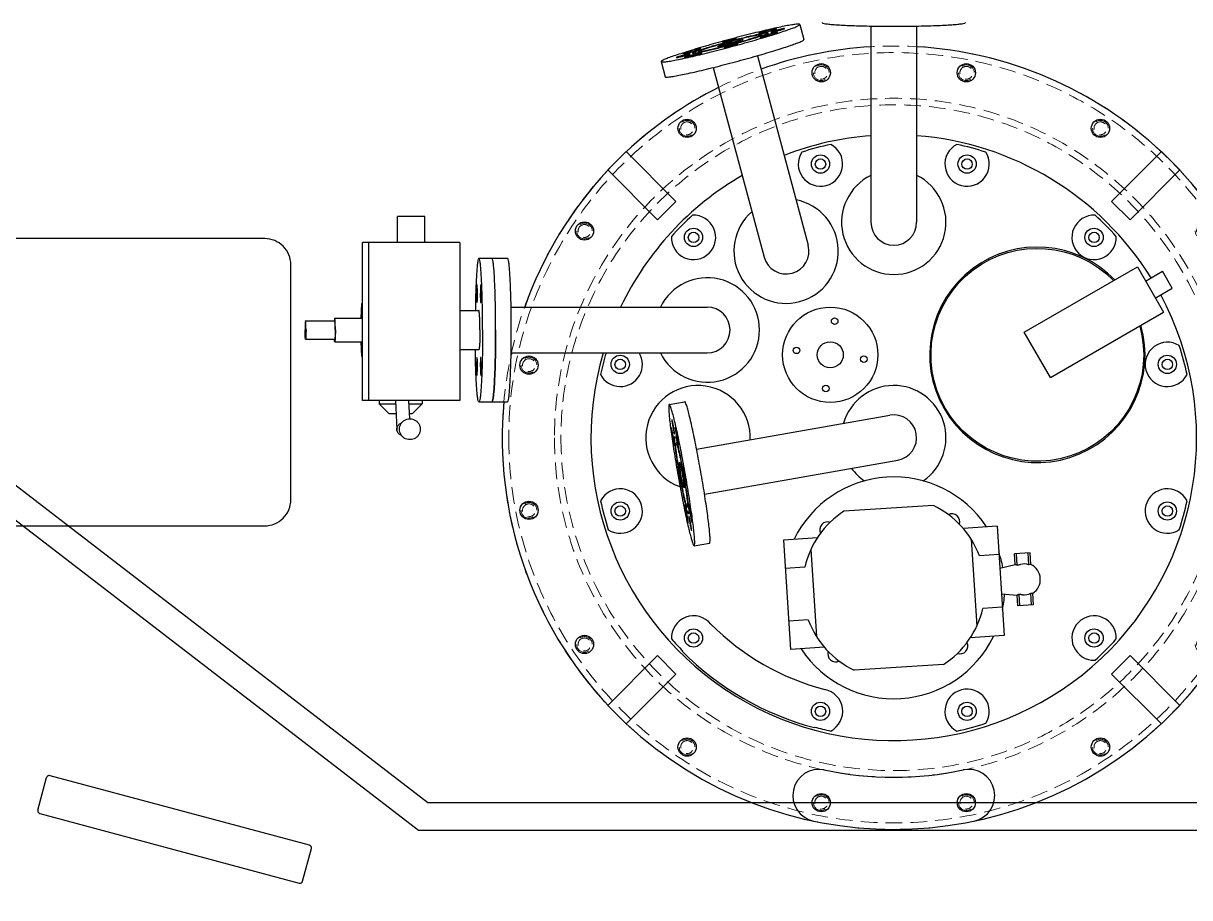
# Model space of a CAD drawing. Header units: inches. Extents: x -406115 to -363140, y -27318 to 35879.
# Drawn here: x -376489 to -375596, y 8175 to 8845 of the extents above; entities that cross this region are included whole.
import ezdxf

# ---------------------------------------------------------------- set-up
doc = ezdxf.new("R2010")
doc.units = ezdxf.units.IN
doc.header["$MEASUREMENT"] = 0
doc.set_wipeout_variables(frame=1)
doc.linetypes.add('NASCOSTAX2', pattern=[19.05, 12.7, -6.35])
doc.layers.add('N_Coperchio', color=3, linetype='NASCOSTAX2', lineweight=13)
for name, color, linetype in [('OLTC', 13, 'Continuous'), ('PSZ_Cassa', 4, 'Continuous'), ('STD_Coperchio', 2, 'Continuous'), ('Tubazioni Sfiato Torrette', 222, 'Continuous')]:
    doc.layers.add(name, color=color, linetype=linetype)

# ---------------------------------------------------------------- blocks, each defined once
blk = doc.blocks.new('A$C32B33836')
at = {"layer": 'OLTC'}
for p, q in [((-103.34, 51.01), (-95.84, 63.99)), ((-76.6, 67.32), (-96.6, 32.68)), ((-82.85, 56.5), (-95.84, 64)), ((10, 17.32), (-76.6, 67.32)), ((-90.35, 43.5), (-103.34, 51)), ((-10, -17.32), (-96.6, 32.68)), ((-10, -17.32), (10, 17.32))]:
    blk.add_line(p, q, dxfattribs=at)
blk.add_arc((0, 0), 81.5, 164.2054, 135.7946, dxfattribs=at)
blk = doc.blocks.new('*U202')
blk.add_circle((0, 0), 6)
at = {"lineweight": 9}
blk.add_arc((0, 0), 4.93, 350, 280, dxfattribs=at)
blk = doc.blocks.new('CoverFlange UBB 1LIT010160DLX Sup')
for radius in [300, 295, 260, 255]:
    blk.add_circle((0, 0), radius)
for p in [(-55.6, 279.52), (55.6, 279.52), (-158.34, 236.97), (158.34, 236.97), (-236.97, 158.34), (236.97, 158.34), (-279.52, 55.6), (279.52, 55.6), (-279.52, -55.6), (279.52, -55.6), (-236.97, -158.34), (236.97, -158.34), (-158.34, -236.97), (158.34, -236.97), (-55.6, -279.52), (55.6, -279.52)]:
    blk.add_blockref('*U202', p)

msp = doc.modelspace()

# ---------------------------------------------------------------- wipeouts: each hides what was drawn before it
msp.add_wipeout([(-380164.368, 9413.799), (-375112.368, 9413.799), (-375112.368, 7641.799), (-380164.368, 7641.799)]).dxf.layer = 'STD_Coperchio'

# ---------------------------------------------------------------- next in the draw order: linework, layer by layer
at = {"layer": 'OLTC'}
for p, q in [((-375894.448, 8844.311), (-375891.346, 8832.736)), ((-375839.868, 8843.115), (-375839.868, 8692.799)), ((-375804.868, 8843.115), (-375804.868, 8692.799)), ((-375923.205, 8835.726), (-375923.425, 8836.547)), ((-375971.502, 8822.785), (-375971.722, 8823.606)), ((-375926.869, 8820.423), (-375887.965, 8675.228)), ((-376000.699, 8815.841), (-375997.598, 8804.266)), ((-375960.677, 8811.364), (-375921.772, 8666.169)), ((-376027.429, 8747.002), (-376041.571, 8732.86)), ((-376027.429, 8747.002), (-375989.246, 8708.818)), ((-375617.307, 8747.002), (-375655.491, 8708.818)), ((-375603.165, 8732.86), (-375617.307, 8747.002)), ((-376041.571, 8732.86), (-376003.388, 8694.676)), ((-375603.165, 8732.86), (-375641.349, 8694.676)), ((-375989.246, 8708.818), (-376003.388, 8694.676)), ((-375641.349, 8694.676), (-375655.491, 8708.818)), ((-376202.643, 8677.299), (-376202.643, 8697.299)), ((-376181.645, 8697.299), (-376202.642, 8697.299)), ((-376181.643, 8677.299), (-376181.643, 8697.299)), ((-376229.428, 8556.299), (-376229.428, 8677.299)), ((-376154.859, 8677.299), (-376229.428, 8677.299)), ((-376224.765, 8677.299), (-376224.765, 8556.299)), ((-376154.859, 8677.299), (-376154.859, 8556.299)), ((-376140.255, 8665.299), (-376118.284, 8665.299)), ((-376141.427, 8640.704), (-376141.574, 8643.533)), ((-376138.936, 8643.533), (-376139.082, 8640.704)), ((-376141.977, 8635.754), (-376141.83, 8632.926)), ((-376138.679, 8632.926), (-376138.533, 8635.754)), ((-376230.145, 8630.299), (-376230.715, 8619.299)), ((-376229.428, 8630.299), (-376230.145, 8630.299)), ((-376154.859, 8625.299), (-376140.255, 8625.299)), ((-376115.585, 8627.799), (-375965.268, 8627.799)), ((-376273.076, 8617.299), (-376250.686, 8617.299)), ((-376250.686, 8619.299), (-376229.715, 8619.299)), ((-376273.076, 8603.299), (-376250.686, 8603.299)), ((-376250.686, 8601.299), (-376229.715, 8601.299)), ((-376230.715, 8601.299), (-376230.145, 8590.299)), ((-376230.145, 8590.299), (-376229.428, 8590.299)), ((-376154.859, 8595.299), (-376140.255, 8595.299)), ((-376115.585, 8592.799), (-375965.268, 8592.799)), ((-376141.83, 8587.671), (-376141.977, 8584.843)), ((-376141.574, 8577.065), (-376141.427, 8579.893)), ((-376139.082, 8579.893), (-376138.936, 8577.065)), ((-376138.533, 8584.843), (-376138.679, 8587.671)), ((-376154.859, 8556.299), (-376229.428, 8556.299)), ((-376216.674, 8556.299), (-376216.674, 8553.799)), ((-376216.674, 8553.799), (-376209.174, 8546.299)), ((-376216.674, 8553.799), (-376204.119, 8553.799)), ((-376204.248, 8556.299), (-376203.09, 8533.934)), ((-376194.235, 8556.299), (-376193.505, 8542.217)), ((-376194.105, 8553.799), (-376183.674, 8553.799)), ((-376183.674, 8553.799), (-376191.174, 8546.299)), ((-376183.674, 8556.299), (-376183.674, 8553.799)), ((-376140.255, 8555.299), (-376118.284, 8555.299)), ((-375994.412, 8553.311), (-375982.61, 8555.392)), ((-376209.173, 8546.299), (-376203.73, 8546.299)), ((-376193.717, 8546.299), (-376191.176, 8546.299)), ((-375973.44, 8518.93), (-375825.407, 8545.033)), ((-376203.09, 8533.931), (-376203.095, 8534.299)), ((-375988.366, 8523.914), (-375989.203, 8523.767)), ((-375967.363, 8484.462), (-375819.329, 8510.564)), ((-375979.684, 8474.674), (-375980.52, 8474.526)), ((-375792.044, 8475.889), (-375860.574, 8471.453)), ((-375743.253, 8460.008), (-375769.232, 8458.326)), ((-375743.253, 8460.008), (-375737.826, 8376.183)), ((-375975.311, 8444.982), (-375963.509, 8447.063)), ((-375880.93, 8451.096), (-375906.91, 8449.414)), ((-375906.91, 8449.414), (-375901.484, 8365.589)), ((-375763.156, 8450.134), (-375758.837, 8383.408)), ((-375885.9, 8442.189), (-375881.58, 8375.463)), ((-375741.843, 8438.235), (-375756.784, 8437.268)), ((-375729.321, 8430.552), (-375729.857, 8438.829)), ((-375717.883, 8439.604), (-375729.856, 8438.829)), ((-375727.767, 8430.204), (-375728.332, 8438.928)), ((-375718.823, 8430.49), (-375719.406, 8439.505)), ((-375717.298, 8430.589), (-375717.882, 8439.604)), ((-375890.56, 8428.608), (-375905.501, 8427.641)), ((-375741.173, 8427.88), (-375729.321, 8430.552)), ((-375717.298, 8430.589), (-375718.823, 8430.49)), ((-375739.906, 8408.311), (-375727.808, 8407.19)), ((-375727.273, 8398.912), (-375727.808, 8407.19)), ((-375725.748, 8399.011), (-375726.313, 8407.735)), ((-375717.406, 8408.604), (-375715.881, 8408.703)), ((-375716.822, 8399.589), (-375717.406, 8408.604)), ((-375715.298, 8399.688), (-375715.881, 8408.703)), ((-375739.236, 8397.956), (-375754.177, 8396.989)), ((-375715.299, 8399.688), (-375727.272, 8398.913)), ((-375887.952, 8388.329), (-375902.893, 8387.362)), ((-375737.826, 8376.183), (-375763.806, 8374.502)), ((-375984.488, 8364.179), (-375984.106, 8364.541)), ((-375875.504, 8367.271), (-375901.484, 8365.589)), ((-376041.571, 8322.738), (-376003.388, 8360.921)), ((-376003.388, 8360.921), (-375989.246, 8346.779)), ((-375655.491, 8346.779), (-375641.349, 8360.921)), ((-375603.165, 8322.738), (-375641.349, 8360.921)), ((-376027.429, 8308.595), (-375989.246, 8346.779)), ((-375784.163, 8354.144), (-375852.693, 8349.708)), ((-375617.307, 8308.595), (-375655.491, 8346.779)), ((-376041.571, 8322.738), (-376027.429, 8308.595)), ((-375617.307, 8308.595), (-375603.165, 8322.738)), ((-375883.125, 8306.167), (-375883.248, 8305.714))]:
    msp.add_line(p, q, dxfattribs=at)
for centre, radius in [((-375877.969, 8807.322), 7), ((-375766.768, 8807.322), 7), ((-375980.706, 8764.767), 7), ((-375664.031, 8764.767), 7), ((-375878.532, 8737.404), 7), ((-375878.532, 8737.404), 4), ((-375766.205, 8737.404), 7), ((-375766.205, 8737.404), 4), ((-376059.337, 8686.136), 7), ((-375975.81, 8681.241), 7), ((-375668.926, 8681.241), 7), ((-375975.81, 8681.241), 4), ((-375668.926, 8681.241), 4), ((-375871.068, 8591.299), 36.5), ((-375867.675, 8617.076), 2.5), ((-375896.846, 8594.692), 2.5), ((-375871.068, 8591.299), 10), ((-376101.892, 8583.399), 7), ((-376031.974, 8583.962), 7), ((-376031.974, 8583.962), 4), ((-375845.291, 8587.905), 2.5), ((-375612.762, 8583.962), 7), ((-375612.762, 8583.962), 4), ((-375874.462, 8565.521), 2.5), ((-376101.892, 8472.198), 7), ((-376031.974, 8471.635), 7), ((-376031.974, 8471.635), 4), ((-375612.762, 8471.635), 7), ((-375612.762, 8471.635), 4), ((-376059.337, 8369.461), 7), ((-375975.81, 8374.356), 7), ((-375975.81, 8374.356), 4), ((-375668.926, 8374.356), 7), ((-375668.926, 8374.356), 4), ((-375878.532, 8318.193), 7), ((-375878.532, 8318.193), 4), ((-375766.205, 8318.193), 7), ((-375766.205, 8318.193), 4), ((-375980.706, 8290.83), 7), ((-375664.031, 8290.83), 7), ((-375877.969, 8248.275), 7), ((-375766.768, 8248.275), 7)]:
    msp.add_circle(centre, radius, dxfattribs=at)
for centre, radius, start, end in [((-375822.368, 8527.799), 300, 93.345914, 109.823794), ((-375822.368, 8527.799), 300, 46.910213, 86.654085), ((-375822.368, 8527.799), 300, 116.585396, 133.089787), ((-375822.368, 8527.799), 232, 94.330412, 111.242176), ((-375822.368, 8527.799), 232, 31.850701, 85.669588), ((-375878.532, 8737.404), 17, 147.568454, 62.431546), ((-375822.578, 8528.58), 229, 102.12149, 107.87851), ((-375766.205, 8737.404), 17, 117.568454, 32.431546), ((-375822.159, 8528.58), 229, 72.12149, 77.87851), ((-375822.368, 8527.799), 300, 136.910213, 160.507646), ((-375822.368, 8527.799), 300, 316.910213, 43.089787), ((-375822.368, 8527.799), 232, 120.054796, 154.463311), ((-375822.368, 8692.799), 40, 116.016862, 63.983138), ((-375904.868, 8670.699), 40, 131.016862, 78.983138), ((-375975.81, 8681.241), 17, 177.568454, 92.431546), ((-375822.94, 8528.371), 229, 132.12149, 137.87851), ((-375668.926, 8681.241), 17, 87.568454, 2.431546), ((-375821.796, 8528.371), 229, 42.12149, 47.87851), ((-375822.368, 8692.799), 17.5, 180, 0), ((-375904.868, 8670.699), 17.5, 195, 15), ((-375712.368, 8591.299), 82.5, 44.029943, 15.970612), ((-375965.268, 8610.299), 40, 206.016862, 153.983138), ((-375822.368, 8527.799), 232, 163.719555, 28.145587), ((-375965.268, 8610.299), 17.5, 270, 90), ((-377176.028, 8610.272), 1048.609, 359.531306, 0.001426), ((-377034.678, 8608.783), 907.252, 358.517639, 359.552348), ((-375612.762, 8583.962), 17, 57.568454, 332.431546), ((-375821.587, 8528.008), 229, 12.12149, 17.87851), ((-375822.368, 8527.799), 300, 167.474327, 168.052318), ((-376031.974, 8583.962), 17, 207.568454, 31.360808), ((-375823.15, 8528.008), 229, 163.563211, 167.87851), ((-375972.368, 8527.799), 40, 357.574344, 249.638066), ((-375822.368, 8527.799), 40, 304.337819, 163.983138), ((-375822.368, 8527.799), 300, 174.739957, 223.089787), ((-375822.368, 8527.799), 17.5, 280, 100), ((-375822.368, 8527.799), 40, 216.016862, 235.75112), ((-375822.368, 8412.799), 85, 33.43901, 153.970073), ((-376031.974, 8471.635), 17, 237.568454, 152.431546), ((-375612.762, 8471.635), 17, 27.568454, 302.431546), ((-375823.15, 8527.589), 229, 192.12149, 197.87851), ((-375822.368, 8412.799), 70, 20.460613, 64.328787), ((-375821.587, 8527.589), 229, 342.12149, 347.87851), ((-375822.368, 8412.799), 70, 123.078636, 166.94681), ((-375873.082, 8457.345), 6, 69.616156, 207.892658), ((-375777.821, 8463.512), 6, 339.514764, 117.791266), ((-375822.368, 8412.799), 85, 10.579381, 18.89874), ((-375722.577, 8419.258), 11.843, 71.516912, 103.207725), ((-375722.577, 8419.258), 12.5, 302.229104, 65.178365), ((-375822.368, 8412.799), 85, 348.507162, 356.82803), ((-375722.577, 8419.258), 11.843, 264.199697, 295.89051), ((-375975.81, 8374.356), 17, 38.673826, 182.431546), ((-375822.368, 8412.799), 70, 303.078636, 346.946846), ((-375668.926, 8374.356), 17, 357.568454, 272.431546), ((-375825.963, 8521.8), 193.32, 225.051252, 255.208381), ((-375822.368, 8412.799), 70, 200.460577, 244.328787), ((-375822.94, 8527.227), 229, 222.12149, 225.268848), ((-375822.368, 8412.799), 85, 213.437306, 333.968426), ((-375821.796, 8527.227), 229, 312.12149, 317.87851), ((-375771.655, 8368.252), 6, 249.616156, 27.892658), ((-375825.963, 8521.8), 223.55, 224.836022, 255.152125), ((-375866.915, 8362.085), 6, 159.514764, 297.791266), ((-375878.532, 8318.193), 17, 297.568454, 79.103051), ((-375766.205, 8318.193), 17, 327.568454, 242.431546), ((-375822.368, 8527.799), 300, 226.910213, 313.089787), ((-375822.578, 8527.017), 229, 254.668692, 257.87851), ((-375822.159, 8527.017), 229, 282.12149, 287.87851), ((-375879.725, 8253.736), 20, 78.179507, 258.179507), ((-375822.368, 8527.799), 260, 258.179507, 281.820493), ((-375765.011, 8253.736), 20, 281.820493, 101.820493)]:
    msp.add_arc(centre, radius, start, end, dxfattribs=at)
for points, start_tangent, end_tangent in [([(-375894.448, 8844.311), (-375895.217, 8844.567), (-375897.276, 8844.465), (-375900.573, 8844.01), (-375905.027, 8843.211), (-375910.529, 8842.088), (-375916.944, 8840.67), (-375924.112, 8838.991), (-375931.858, 8837.093), (-375939.991, 8835.022), (-375948.311, 8832.829), (-375956.613, 8830.568), (-375964.692, 8828.295), (-375972.349, 8826.066), (-375979.397, 8823.936), (-375985.661, 8821.957), (-375990.987, 8820.178), (-375995.244, 8818.642), (-375998.327, 8817.389), (-376000.161, 8816.447), (-376000.699, 8815.841)], (-0.258819, 0.9659258), (0.258819, -0.9659258)), ([(-375947.976, 8831.578), (-375942.938, 8832.903), (-375938.041, 8834.143), (-375933.433, 8835.259), (-375929.255, 8836.217), (-375925.634, 8836.989), (-375922.679, 8837.551), (-375920.481, 8837.886), (-375919.106, 8837.984), (-375918.596, 8837.841)], (0.9659258, 0.258819), (0.258819, -0.9659258)), ([(-375919.042, 8839.709), (-375920.789, 8839.228), (-375922.41, 8838.756), (-375923.796, 8838.325), (-375924.851, 8837.965), (-375925.504, 8837.699), (-375925.71, 8837.547)], (-0.9659258, -0.258819), (0.258819, -0.9659258)), ([(-375925.71, 8837.547), (-375925.455, 8837.518), (-375924.757, 8837.614), (-375923.663, 8837.83), (-375922.248, 8838.149), (-375920.608, 8838.551), (-375918.855, 8839.008)], (0.258819, -0.9659258), (0.9659258, 0.258819)), ([(-375922.798, 8834.086), (-375915.75, 8836.217), (-375909.486, 8838.196), (-375904.16, 8839.975), (-375899.903, 8841.51), (-375896.82, 8842.764), (-375894.986, 8843.706), (-375894.448, 8844.311)], (0.9587609, 0.2842138), (-0.258819, 0.9659258)), ([(-375912.187, 8841.17), (-375912.442, 8841.199), (-375913.14, 8841.103), (-375914.234, 8840.887), (-375915.649, 8840.568), (-375917.289, 8840.166), (-375919.042, 8839.709)], (-0.258819, 0.9659258), (-0.9659258, -0.258819)), ([(-375918.855, 8839.008), (-375917.108, 8839.489), (-375915.486, 8839.961), (-375914.101, 8840.392), (-375913.046, 8840.752), (-375912.393, 8841.018), (-375912.187, 8841.17)], (0.9659258, 0.258819), (-0.258819, 0.9659258)), ([(-375911.381, 8838.162), (-375911.636, 8838.191), (-375912.334, 8838.095), (-375913.428, 8837.879), (-375914.843, 8837.56), (-375916.483, 8837.158), (-375918.236, 8836.701)], (-0.258819, 0.9659258), (-0.9659258, -0.258819)), ([(-375918.049, 8836), (-375916.302, 8836.481), (-375914.68, 8836.953), (-375913.295, 8837.384), (-375912.24, 8837.744), (-375911.587, 8838.01), (-375911.381, 8838.162)], (0.9659258, 0.258819), (-0.258819, 0.9659258)), ([(-375911.425, 8840.057), (-375912.797, 8839.68), (-375914.071, 8839.309), (-375915.16, 8838.97), (-375915.989, 8838.687), (-375916.502, 8838.478), (-375916.664, 8838.359)], (-0.9659258, -0.258819), (0.258819, -0.9659258)), ([(-375916.664, 8838.359), (-375916.464, 8838.336), (-375915.915, 8838.412), (-375915.056, 8838.581), (-375913.944, 8838.832), (-375912.655, 8839.148), (-375911.277, 8839.507)], (0.258819, -0.9659258), (0.9659258, 0.258819)), ([(-375906.039, 8841.206), (-375906.239, 8841.228), (-375906.787, 8841.152), (-375907.647, 8840.983), (-375908.759, 8840.732), (-375910.047, 8840.416), (-375911.425, 8840.057)], (-0.258819, 0.9659258), (-0.9659258, -0.258819)), ([(-375911.277, 8839.507), (-375909.905, 8839.885), (-375908.631, 8840.255), (-375907.543, 8840.594), (-375906.714, 8840.877), (-375906.201, 8841.086), (-375906.039, 8841.206)], (0.9659258, 0.258819), (-0.258819, 0.9659258)), ([(-375877.368, 8845.815), (-375876.691, 8845.369), (-375874.676, 8844.934), (-375871.374, 8844.521), (-375866.864, 8844.14), (-375861.259, 8843.8), (-375854.696, 8843.509), (-375847.338, 8843.276), (-375839.364, 8843.105), (-375830.972, 8843), (-375822.368, 8842.965), (-375813.764, 8843), (-375805.372, 8843.105), (-375797.399, 8843.276), (-375790.04, 8843.509), (-375783.477, 8843.8), (-375777.872, 8844.14), (-375773.363, 8844.521), (-375770.06, 8844.934), (-375768.045, 8845.369), (-375767.368, 8845.815)], (0, -1), (0, 1)), ([(-375997.598, 8804.266), (-375996.828, 8804.01), (-375994.77, 8804.112), (-375991.472, 8804.568), (-375987.018, 8805.366), (-375981.516, 8806.489), (-375975.102, 8807.907), (-375967.933, 8809.586), (-375960.187, 8811.484), (-375952.054, 8813.555), (-375943.734, 8815.748), (-375935.433, 8818.009), (-375927.354, 8820.282), (-375919.696, 8822.511), (-375912.648, 8824.641), (-375906.385, 8826.62), (-375901.058, 8828.399), (-375896.801, 8829.935), (-375893.718, 8831.189), (-375891.885, 8832.13), (-375891.346, 8832.736)], (0.258819, -0.9659258), (-0.258819, 0.9659258)), ([(-375976.551, 8822.312), (-375976.181, 8822.69), (-375974.941, 8823.294), (-375972.87, 8824.103), (-375970.03, 8825.093), (-375966.508, 8826.236), (-375962.411, 8827.494), (-375957.862, 8828.832), (-375953.002, 8830.207), (-375947.976, 8831.578)], (-0.258819, 0.9659258), (0.9659258, 0.258819)), ([(-375971.636, 8823.629), (-375971.65, 8823.749), (-375970.891, 8824.195), (-375969.339, 8824.842), (-375967.046, 8825.667), (-375964.09, 8826.642), (-375960.571, 8827.734), (-375956.609, 8828.906), (-375952.34, 8830.117), (-375947.909, 8831.328)], (-0.258819, 0.9659258), (0.9659258, 0.258819)), ([(-375971.051, 8821.157), (-375963.289, 8823.06), (-375955.156, 8825.131), (-375946.836, 8827.324), (-375938.534, 8829.585), (-375930.455, 8831.857), (-375922.798, 8834.086)], (0.9724231, 0.2332236), (0.9587609, 0.2842138)), ([(-375957.233, 8827.488), (-375957.02, 8827.664), (-375956.334, 8827.962), (-375955.209, 8828.365), (-375953.701, 8828.854), (-375951.885, 8829.404), (-375949.854, 8829.988), (-375947.708, 8830.577)], (-0.258819, 0.9659258), (0.9658889, 0.258957)), ([(-375947.439, 8829.576), (-375949.592, 8829.013), (-375951.644, 8828.502), (-375953.491, 8828.071), (-375955.042, 8827.741), (-375956.218, 8827.527), (-375956.961, 8827.442), (-375957.233, 8827.488)], (-0.9659628, -0.2586811), (-0.258819, 0.9659258)), ([(-375948.15, 8832.228), (-375949.523, 8831.851), (-375950.796, 8831.48), (-375951.885, 8831.141), (-375952.714, 8830.858), (-375953.227, 8830.649), (-375953.389, 8830.53)], (-0.9659258, -0.258819), (0.258819, -0.9659258)), ([(-375953.389, 8830.53), (-375953.189, 8830.507), (-375952.64, 8830.583), (-375951.781, 8830.752), (-375950.669, 8831.003), (-375949.38, 8831.319), (-375948.003, 8831.678)], (0.258819, -0.9659258), (0.9659258, 0.258819)), ([(-375942.764, 8833.377), (-375942.964, 8833.399), (-375943.512, 8833.324), (-375944.372, 8833.154), (-375945.484, 8832.903), (-375946.773, 8832.587), (-375948.15, 8832.228)], (-0.258819, 0.9659258), (-0.9659258, -0.258819)), ([(-375948.003, 8831.678), (-375946.63, 8832.056), (-375945.356, 8832.426), (-375944.268, 8832.765), (-375943.439, 8833.048), (-375942.926, 8833.257), (-375942.764, 8833.377)], (0.9659258, 0.258819), (-0.258819, 0.9659258)), ([(-375947.909, 8831.328), (-375943.466, 8832.495), (-375939.163, 8833.58), (-375935.146, 8834.546), (-375931.553, 8835.36), (-375928.505, 8835.994), (-375926.106, 8836.426), (-375924.439, 8836.642), (-375923.559, 8836.635), (-375923.511, 8836.524)], (0.9659258, 0.258819), (0.258819, -0.9659258)), ([(-375947.708, 8830.577), (-375945.555, 8831.14), (-375943.503, 8831.65), (-375941.656, 8832.081), (-375940.105, 8832.412), (-375938.929, 8832.625), (-375938.186, 8832.711), (-375937.914, 8832.665)], (0.9659628, 0.2586811), (0.258819, -0.9659258)), ([(-375937.914, 8832.665), (-375938.127, 8832.488), (-375938.813, 8832.191), (-375939.938, 8831.788), (-375941.446, 8831.299), (-375943.262, 8830.748), (-375945.293, 8830.164), (-375947.439, 8829.576)], (0.258819, -0.9659258), (-0.9658889, -0.258957)), ([(-375923.511, 8836.524), (-375923.497, 8836.404), (-375924.255, 8835.957), (-375925.807, 8835.311), (-375928.101, 8834.486), (-375931.057, 8833.511), (-375934.576, 8832.419), (-375938.538, 8831.247), (-375942.807, 8830.035), (-375947.238, 8828.825)], (0.258819, -0.9659258), (-0.9659258, -0.258819)), ([(-375923.2, 8835.711), (-375925.117, 8835.059), (-375928.639, 8833.917), (-375932.736, 8832.658), (-375937.284, 8831.321), (-375942.145, 8829.946), (-375947.171, 8828.575)], (-0.9422022, -0.3350448), (-0.9659258, -0.258819)), ([(-375941.758, 8829.623), (-375941.958, 8829.646), (-375942.507, 8829.57), (-375943.366, 8829.401), (-375944.478, 8829.15), (-375945.767, 8828.834), (-375947.144, 8828.475)], (-0.258819, 0.9659258), (-0.9659258, -0.258819)), ([(-375946.997, 8827.924), (-375945.624, 8828.302), (-375944.35, 8828.673), (-375943.262, 8829.012), (-375942.433, 8829.295), (-375941.92, 8829.503), (-375941.758, 8829.623)], (0.9659258, 0.258819), (-0.258819, 0.9659258)), ([(-375918.236, 8836.701), (-375919.983, 8836.22), (-375921.604, 8835.748), (-375922.99, 8835.317), (-375924.045, 8834.957), (-375924.698, 8834.691), (-375924.904, 8834.539)], (-0.9659258, -0.258819), (0.258819, -0.9659258)), ([(-375924.904, 8834.539), (-375924.649, 8834.51), (-375923.951, 8834.606), (-375922.857, 8834.822), (-375921.442, 8835.141), (-375919.802, 8835.543), (-375918.049, 8836)], (0.258819, -0.9659258), (0.9659258, 0.258819)), ([(-375918.596, 8837.841), (-375918.966, 8837.462), (-375920.206, 8836.859), (-375922.277, 8836.05), (-375923.2, 8835.711)], (0.258819, -0.9659258), (-0.9422022, -0.3350448)), ([(-376000.699, 8815.841), (-375999.93, 8815.586), (-375997.871, 8815.687), (-375994.574, 8816.143), (-375990.12, 8816.942), (-375984.618, 8818.064), (-375978.203, 8819.482), (-375971.051, 8821.157)], (0.258819, -0.9659258), (0.9724231, 0.2332236)), ([(-375983.869, 8820.646), (-375985.242, 8820.268), (-375986.516, 8819.897), (-375987.604, 8819.559), (-375988.433, 8819.275), (-375988.946, 8819.067), (-375989.108, 8818.947)], (-0.9659258, -0.258819), (0.258819, -0.9659258)), ([(-375989.108, 8818.947), (-375988.908, 8818.924), (-375988.36, 8819), (-375987.5, 8819.169), (-375986.388, 8819.421), (-375985.099, 8819.736), (-375983.722, 8820.095)], (0.258819, -0.9659258), (0.9659258, 0.258819)), ([(-375978.483, 8821.794), (-375978.683, 8821.817), (-375979.232, 8821.741), (-375980.091, 8821.572), (-375981.203, 8821.321), (-375982.492, 8821.005), (-375983.869, 8820.646)], (-0.258819, 0.9659258), (-0.9659258, -0.258819)), ([(-375977.098, 8824.153), (-375978.845, 8823.672), (-375980.467, 8823.2), (-375981.852, 8822.769), (-375982.907, 8822.408), (-375983.56, 8822.143), (-375983.766, 8821.991)], (-0.9659258, -0.258819), (0.258819, -0.9659258)), ([(-375983.766, 8821.991), (-375983.511, 8821.962), (-375982.813, 8822.058), (-375981.719, 8822.274), (-375980.304, 8822.593), (-375978.664, 8822.995), (-375976.911, 8823.452)], (0.258819, -0.9659258), (0.9659258, 0.258819)), ([(-375983.722, 8820.095), (-375982.349, 8820.473), (-375981.075, 8820.844), (-375979.987, 8821.183), (-375979.158, 8821.466), (-375978.645, 8821.674), (-375978.483, 8821.794)], (0.9659258, 0.258819), (-0.258819, 0.9659258)), ([(-375976.292, 8821.145), (-375978.039, 8820.664), (-375979.661, 8820.192), (-375981.046, 8819.761), (-375982.101, 8819.4), (-375982.754, 8819.135), (-375982.96, 8818.983)], (-0.9659258, -0.258819), (0.258819, -0.9659258)), ([(-375982.96, 8818.983), (-375982.705, 8818.954), (-375982.007, 8819.05), (-375980.913, 8819.265), (-375979.498, 8819.585), (-375977.858, 8819.987), (-375976.105, 8820.444)], (0.258819, -0.9659258), (0.9659258, 0.258819)), ([(-375970.243, 8825.614), (-375970.498, 8825.643), (-375971.196, 8825.546), (-375972.29, 8825.331), (-375973.705, 8825.012), (-375975.345, 8824.61), (-375977.098, 8824.153)], (-0.258819, 0.9659258), (-0.9659258, -0.258819)), ([(-375976.911, 8823.452), (-375975.164, 8823.933), (-375973.542, 8824.405), (-375972.157, 8824.836), (-375971.102, 8825.196), (-375970.449, 8825.462), (-375970.243, 8825.614)], (0.9659258, 0.258819), (-0.258819, 0.9659258)), ([(-375971.499, 8822.769), (-375972.468, 8822.601), (-375974.666, 8822.267), (-375976.041, 8822.169), (-375976.551, 8822.312)], (-0.9834934, -0.1809437), (-0.258819, 0.9659258)), ([(-375969.437, 8822.606), (-375969.692, 8822.635), (-375970.39, 8822.538), (-375971.484, 8822.323), (-375972.899, 8822.004), (-375974.539, 8821.602), (-375976.292, 8821.145)], (-0.258819, 0.9659258), (-0.9659258, -0.258819)), ([(-375976.105, 8820.444), (-375974.358, 8820.925), (-375972.736, 8821.397), (-375971.351, 8821.828), (-375970.296, 8822.188), (-375969.643, 8822.454), (-375969.437, 8822.606)], (0.9659258, 0.258819), (-0.258819, 0.9659258)), ([(-375947.238, 8828.825), (-375951.681, 8827.658), (-375955.984, 8826.572), (-375960.001, 8825.606), (-375963.594, 8824.793), (-375966.642, 8824.159), (-375969.041, 8823.727), (-375970.708, 8823.51), (-375971.588, 8823.518), (-375971.636, 8823.629)], (-0.9659258, -0.258819), (-0.258819, 0.9659258)), ([(-375947.171, 8828.575), (-375952.209, 8827.249), (-375957.106, 8826.01), (-375961.714, 8824.894), (-375965.892, 8823.935), (-375969.513, 8823.163), (-375971.499, 8822.769)], (-0.9659258, -0.258819), (-0.9834934, -0.1809437)), ([(-375947.144, 8828.475), (-375948.517, 8828.097), (-375949.791, 8827.726), (-375950.879, 8827.388), (-375951.708, 8827.104), (-375952.221, 8826.896), (-375952.383, 8826.776)], (-0.9659258, -0.258819), (0.258819, -0.9659258)), ([(-375952.383, 8826.776), (-375952.183, 8826.753), (-375951.635, 8826.829), (-375950.775, 8826.998), (-375949.663, 8827.249), (-375948.374, 8827.565), (-375946.997, 8827.924)], (0.258819, -0.9659258), (0.9659258, 0.258819)), ([(-376140.255, 8665.299), (-376140.701, 8664.621), (-376141.135, 8662.607), (-376141.549, 8659.304), (-376141.93, 8654.795), (-376142.27, 8649.189), (-376142.56, 8642.627), (-376142.794, 8635.268), (-376142.965, 8627.295), (-376142.996, 8625.299)], (-1, 0), (-0.0146838, -0.9998922)), ([(-376137.405, 8610.299), (-376137.44, 8618.902), (-376137.545, 8627.295), (-376137.716, 8635.268), (-376137.949, 8642.627), (-376138.24, 8649.189), (-376138.58, 8654.795), (-376138.961, 8659.304), (-376139.374, 8662.607), (-376139.809, 8664.621), (-376140.255, 8665.299)], (0, 1), (-1, 0)), ([(-376129.823, 8664.621), (-376130.268, 8665.299)], (-0.2461131, 0.9692411), (-1, 0)), ([(-376127.419, 8610.299), (-376127.454, 8618.902), (-376127.558, 8627.295), (-376127.729, 8635.268), (-376127.963, 8642.627), (-376128.253, 8649.189), (-376128.593, 8654.795), (-376128.975, 8659.304), (-376129.388, 8662.607), (-376129.823, 8664.621), (-376130.268, 8665.299)], (0, 1), (-1, 0)), ([(-376127.729, 8635.268), (-376127.963, 8642.627), (-376128.253, 8649.189), (-376128.593, 8654.795), (-376128.975, 8659.304), (-376129.388, 8662.607), (-376129.823, 8664.621)], (-0.0263839, 0.9996519), (-0.2461131, 0.9692411)), ([(-376118.284, 8555.299), (-376117.839, 8555.976), (-376117.404, 8557.99), (-376116.991, 8561.293), (-376116.609, 8565.803), (-376116.269, 8571.408), (-376115.979, 8577.97), (-376115.745, 8585.329), (-376115.574, 8593.303), (-376115.47, 8601.695), (-376115.435, 8610.299), (-376115.47, 8618.902), (-376115.574, 8627.295), (-376115.745, 8635.268), (-376115.979, 8642.627), (-376116.269, 8649.189), (-376116.609, 8654.795), (-376116.991, 8659.304), (-376117.404, 8662.607), (-376117.839, 8664.621), (-376118.284, 8665.299)], (1, 0), (-1, 0)), ([(-376141.789, 8645.125), (-376141.796, 8645.13), (-376141.875, 8644.797), (-376141.946, 8644.046), (-376142.003, 8642.94), (-376142.042, 8641.566), (-376142.06, 8640.036), (-376142.054, 8638.474), (-376142.025, 8637.008), (-376141.977, 8635.754)], (-0.7988187, 0.6015718), (0.0517427, -0.9986604)), ([(-376141.574, 8643.533), (-376141.639, 8644.471), (-376141.715, 8645.018), (-376141.789, 8645.125)], (-0.0517427, 0.9986604), (-0.7988187, 0.6015718)), ([(-376138.721, 8645.125), (-376138.795, 8645.018), (-376138.871, 8644.471), (-376138.936, 8643.533)], (-0.7988187, -0.6015718), (-0.0517427, -0.9986604)), ([(-376138.533, 8635.754), (-376138.484, 8637.008), (-376138.456, 8638.474), (-376138.45, 8640.036), (-376138.467, 8641.566), (-376138.506, 8642.94), (-376138.564, 8644.046), (-376138.635, 8644.797), (-376138.714, 8645.13), (-376138.721, 8645.125)], (0.0517427, 0.9986604), (-0.7988187, -0.6015718)), ([(-376141.83, 8632.926), (-376141.765, 8631.988), (-376141.689, 8631.441), (-376141.615, 8631.333)], (0.0517427, -0.9986604), (0.7988187, -0.6015718)), ([(-376141.615, 8631.333), (-376141.608, 8631.329), (-376141.529, 8631.662), (-376141.458, 8632.412), (-376141.401, 8633.519), (-376141.362, 8634.893), (-376141.345, 8636.423), (-376141.35, 8637.984), (-376141.379, 8639.451), (-376141.427, 8640.704)], (0.7988187, -0.6015718), (-0.0517427, 0.9986604)), ([(-376139.082, 8640.704), (-376139.131, 8639.451), (-376139.159, 8637.984), (-376139.165, 8636.423), (-376139.148, 8634.893), (-376139.109, 8633.519), (-376139.052, 8632.412), (-376138.981, 8631.662), (-376138.901, 8631.329), (-376138.895, 8631.333)], (-0.0517427, -0.9986604), (0.7988187, 0.6015718)), ([(-376138.895, 8631.333), (-376138.82, 8631.441), (-376138.744, 8631.988), (-376138.679, 8632.926)], (0.7988187, 0.6015718), (0.0517427, 0.9986604)), ([(-376127.419, 8610.299), (-376127.454, 8618.902), (-376127.558, 8627.295), (-376127.729, 8635.268)], (0, 1), (-0.0263839, 0.9996519)), ([(-376139.478, 8610.299), (-376139.497, 8613.636), (-376139.555, 8616.807), (-376139.647, 8619.651), (-376139.77, 8622.026), (-376139.918, 8623.813), (-376140.082, 8624.923), (-376140.255, 8625.299)], (0, 1), (-1, 0)), ([(-376273.076, 8617.233), (-376273.128, 8617.227), (-376273.227, 8616.666), (-376273.314, 8615.589), (-376273.381, 8614.083), (-376273.424, 8612.271), (-376273.439, 8610.299)], (-1, 0), (0, -1)), ([(-376272.714, 8610.299), (-376272.728, 8612.271), (-376272.771, 8614.083), (-376272.839, 8615.589), (-376272.926, 8616.666), (-376273.025, 8617.227), (-376273.076, 8617.233)], (0, 1), (-1, 0)), ([(-376250.686, 8619.299), (-376250.807, 8618.992), (-376250.92, 8618.093), (-376250.971, 8617.318)], (-1, 0), (-0.0716695, -0.9974284)), ([(-376250.401, 8617.318), (-376250.453, 8618.093), (-376250.566, 8618.992), (-376250.686, 8619.299)], (-0.0716695, 0.9974284), (-1, 0)), ([(-376250.324, 8610.299), (-376250.338, 8612.271), (-376250.381, 8614.083), (-376250.449, 8615.589), (-376250.536, 8616.666), (-376250.635, 8617.227), (-376250.686, 8617.233)], (0, 1), (-1, 0)), ([(-376250.22, 8610.299), (-376250.236, 8612.628), (-376250.283, 8614.799), (-376250.357, 8616.663), (-376250.401, 8617.318)], (0, 1), (-0.0716695, 0.9974284)), ([(-376229.408, 8617.336), (-376229.45, 8617.705), (-376229.549, 8618.714), (-376229.658, 8619.233), (-376229.715, 8619.24)], (-0.0810643, 0.9967089), (-1, 0)), ([(-376273.076, 8603.364), (-376273.128, 8603.37), (-376273.227, 8603.931), (-376273.314, 8605.008), (-376273.381, 8606.514), (-376273.424, 8608.326), (-376273.439, 8610.299)], (-1, 0), (0, 1)), ([(-376272.714, 8610.299), (-376272.728, 8608.326), (-376272.771, 8606.514), (-376272.839, 8605.008), (-376272.926, 8603.931), (-376273.025, 8603.37), (-376273.076, 8603.364)], (0, -1), (-1, 0)), ([(-376250.324, 8610.299), (-376250.338, 8608.326), (-376250.381, 8606.514), (-376250.449, 8605.008), (-376250.536, 8603.931), (-376250.635, 8603.37), (-376250.686, 8603.364)], (0, -1), (-1, 0)), ([(-376250.22, 8610.299), (-376250.236, 8607.969), (-376250.283, 8605.799), (-376250.357, 8603.935), (-376250.401, 8603.279)], (0, -1), (-0.0716695, -0.9974284)), ([(-376137.405, 8610.299), (-376137.44, 8601.695), (-376137.545, 8593.303), (-376137.716, 8585.329), (-376137.949, 8577.97), (-376138.24, 8571.408), (-376138.58, 8565.803), (-376138.961, 8561.293), (-376139.374, 8557.99), (-376139.809, 8555.976), (-376140.255, 8555.299)], (0, -1), (-1, 0)), ([(-376139.478, 8610.299), (-376139.497, 8606.961), (-376139.555, 8603.79), (-376139.647, 8600.946), (-376139.77, 8598.571), (-376139.918, 8596.784), (-376140.082, 8595.675), (-376140.255, 8595.299)], (0, -1), (-1, 0)), ([(-376127.419, 8610.299), (-376127.454, 8601.695), (-376127.558, 8593.303), (-376127.729, 8585.329), (-376127.963, 8577.97), (-376128.253, 8571.408), (-376128.593, 8565.803), (-376128.975, 8561.293), (-376129.388, 8557.99), (-376129.823, 8555.976), (-376130.268, 8555.299)], (0, -1), (-1, 0)), ([(-376250.686, 8601.299), (-376250.807, 8601.605), (-376250.92, 8602.504), (-376250.971, 8603.279)], (-1, 0), (-0.0716695, 0.9974284)), ([(-376250.401, 8603.279), (-376250.453, 8602.504), (-376250.566, 8601.605), (-376250.686, 8601.299)], (-0.0716695, -0.9974284), (-1, 0)), ([(-376229.715, 8601.357), (-376229.658, 8601.364), (-376229.549, 8601.883), (-376229.45, 8602.892), (-376229.408, 8603.262)], (1, 0), (0.0810643, 0.9967089)), ([(-376140.255, 8555.299), (-376140.701, 8555.976), (-376141.135, 8557.99), (-376141.549, 8561.293), (-376141.93, 8565.803), (-376142.27, 8571.408), (-376142.56, 8577.97), (-376142.794, 8585.329), (-376142.965, 8593.303), (-376142.996, 8595.298)], (-1, 0), (-0.0146838, 0.9998922)), ([(-376141.615, 8589.264), (-376141.689, 8589.156), (-376141.765, 8588.609), (-376141.83, 8587.671)], (-0.7988187, -0.6015718), (-0.0517427, -0.9986604)), ([(-376141.427, 8579.893), (-376141.379, 8581.146), (-376141.35, 8582.613), (-376141.345, 8584.174), (-376141.362, 8585.704), (-376141.401, 8587.078), (-376141.458, 8588.185), (-376141.529, 8588.935), (-376141.608, 8589.268), (-376141.615, 8589.264)], (0.0517427, 0.9986604), (-0.7988187, -0.6015718)), ([(-376138.895, 8589.264), (-376138.901, 8589.268), (-376138.981, 8588.935), (-376139.052, 8588.185), (-376139.109, 8587.078), (-376139.148, 8585.704), (-376139.165, 8584.174), (-376139.159, 8582.613), (-376139.131, 8581.146), (-376139.082, 8579.893)], (-0.7988187, 0.6015718), (0.0517427, -0.9986604)), ([(-376138.679, 8587.671), (-376138.744, 8588.609), (-376138.82, 8589.156), (-376138.895, 8589.264)], (-0.0517427, 0.9986604), (-0.7988187, 0.6015718)), ([(-376141.977, 8584.843), (-376142.025, 8583.59), (-376142.054, 8582.123), (-376142.06, 8580.561), (-376142.042, 8579.032), (-376142.003, 8577.658), (-376141.946, 8576.551), (-376141.875, 8575.8), (-376141.796, 8575.468), (-376141.789, 8575.472)], (-0.0517427, -0.9986604), (0.7988187, 0.6015718)), ([(-376138.721, 8575.472), (-376138.714, 8575.468), (-376138.635, 8575.8), (-376138.564, 8576.551), (-376138.506, 8577.658), (-376138.467, 8579.032), (-376138.45, 8580.561), (-376138.456, 8582.123), (-376138.484, 8583.59), (-376138.533, 8584.843)], (0.7988187, -0.6015718), (-0.0517427, 0.9986604)), ([(-376129.823, 8555.976), (-376129.388, 8557.99), (-376128.975, 8561.293), (-376128.593, 8565.803), (-376128.253, 8571.408), (-376127.963, 8577.97), (-376127.73, 8585.313)], (0.2461131, 0.9692411), (0.0264049, 0.9996513)), ([(-376141.789, 8575.472), (-376141.715, 8575.579), (-376141.639, 8576.126), (-376141.574, 8577.065)], (0.7988187, 0.6015718), (0.0517427, 0.9986604)), ([(-376138.936, 8577.065), (-376138.871, 8576.126), (-376138.795, 8575.579), (-376138.721, 8575.472)], (0.0517427, -0.9986604), (0.7988187, -0.6015718)), ([(-376130.268, 8555.299), (-376129.823, 8555.976)], (1, 0), (0.2461131, 0.9692411)), ([(-375994.412, 8553.311), (-375994.734, 8552.567), (-375994.812, 8550.507), (-375994.645, 8547.183), (-375994.238, 8542.676), (-375993.599, 8537.097), (-375992.746, 8530.583), (-375991.698, 8523.296), (-375990.482, 8515.414), (-375989.127, 8507.131), (-375987.668, 8498.652), (-375986.139, 8490.185), (-375984.579, 8481.938), (-375983.026, 8474.116), (-375981.518, 8466.909), (-375980.093, 8460.497), (-375978.784, 8455.036), (-375977.626, 8450.661), (-375976.646, 8447.48), (-375975.868, 8445.572), (-375975.311, 8444.982)], (-0.9848078, -0.1736482), (0.9848078, 0.1736482)), ([(-375986.697, 8524.178), (-375988.205, 8531.384), (-375989.631, 8537.797), (-375990.939, 8543.257), (-375992.097, 8547.632), (-375993.078, 8550.813), (-375993.856, 8552.722), (-375994.412, 8553.311)], (-0.1995708, 0.9798834), (-0.9848078, -0.1736482)), ([(-375963.509, 8447.063), (-375963.188, 8447.807), (-375963.109, 8449.867), (-375963.276, 8453.191), (-375963.684, 8457.699), (-375964.322, 8463.277), (-375965.176, 8469.791), (-375966.223, 8477.078), (-375967.439, 8484.961), (-375968.794, 8493.243), (-375970.253, 8501.722), (-375971.782, 8510.19), (-375973.342, 8518.436), (-375974.895, 8526.259), (-375976.403, 8533.465), (-375977.829, 8539.878), (-375979.137, 8545.338), (-375980.295, 8549.713), (-375981.276, 8552.894), (-375982.054, 8554.803), (-375982.61, 8555.392)], (0.9848078, 0.1736482), (-0.9848078, -0.1736482)), ([(-376203.095, 8534.299), (-376202.884, 8535.636), (-376202.336, 8536.859), (-376201.496, 8537.893), (-376200.443, 8538.664), (-376199.534, 8539.057)], (0.0214564, 0.9997698), (0.9520756, 0.3058627)), ([(-376201.143, 8534.299), (-376200.819, 8536.552), (-376199.875, 8538.624), (-376198.386, 8540.345), (-376196.473, 8541.576), (-376194.291, 8542.217), (-376192.017, 8542.217), (-376189.835, 8541.576), (-376187.922, 8540.345), (-376186.433, 8538.624), (-376185.488, 8536.552), (-376185.164, 8534.299)], (0, 1), (0, -1)), ([(-376185.164, 8534.299), (-376185.488, 8532.045), (-376186.433, 8529.973), (-376187.922, 8528.253), (-376189.835, 8527.022), (-376192.017, 8526.38), (-376194.291, 8526.38), (-376196.473, 8527.022), (-376198.386, 8528.253), (-376199.875, 8529.973), (-376200.819, 8532.045), (-376201.143, 8534.299)], (0, -1), (0, 1)), ([(-375992.829, 8535.365), (-375992.88, 8535.114), (-375992.845, 8534.41), (-375992.726, 8533.302), (-375992.531, 8531.864), (-375992.273, 8530.195), (-375991.971, 8528.409)], (-0.9848078, -0.1736482), (0.1736482, -0.9848078)), ([(-375991.256, 8528.535), (-375991.583, 8530.317), (-375991.912, 8531.973), (-375992.22, 8533.391), (-375992.488, 8534.473), (-375992.695, 8535.147), (-375992.829, 8535.365)], (-0.1736482, 0.9848078), (-0.9848078, -0.1736482)), ([(-375992.328, 8541.493), (-375992.369, 8541.296), (-375992.341, 8540.743), (-375992.247, 8539.872), (-375992.094, 8538.742), (-375991.892, 8537.431), (-375991.654, 8536.027)], (-0.9848078, -0.1736482), (0.1736482, -0.9848078)), ([(-375991.093, 8536.126), (-375991.35, 8537.527), (-375991.608, 8538.828), (-375991.85, 8539.942), (-375992.06, 8540.792), (-375992.223, 8541.322), (-375992.328, 8541.493)], (-0.1736482, 0.9848078), (-0.9848078, -0.1736482)), ([(-375991.654, 8536.027), (-375991.397, 8534.627), (-375991.139, 8533.326), (-375990.896, 8532.212), (-375990.687, 8531.361), (-375990.524, 8530.832), (-375990.418, 8530.66)], (0.1736482, -0.9848078), (0.9848078, 0.1736482)), ([(-375990.418, 8530.66), (-375990.378, 8530.858), (-375990.406, 8531.411), (-375990.5, 8532.282), (-375990.653, 8533.412), (-375990.855, 8534.723), (-375991.093, 8536.126)], (0.9848078, 0.1736482), (-0.1736482, 0.9848078)), ([(-375989.762, 8535.906), (-375989.813, 8535.655), (-375989.778, 8534.951), (-375989.659, 8533.843), (-375989.464, 8532.405), (-375989.206, 8530.736), (-375988.904, 8528.95)], (-0.9848078, -0.1736482), (0.1736482, -0.9848078)), ([(-375988.189, 8529.075), (-375988.516, 8530.858), (-375988.845, 8532.514), (-375989.154, 8533.932), (-375989.421, 8535.014), (-375989.628, 8535.688), (-375989.762, 8535.906)], (-0.1736482, 0.9848078), (-0.9848078, -0.1736482)), ([(-376199.424, 8529.45), (-376199.443, 8529.455), (-376200.631, 8529.934), (-376201.65, 8530.704), (-376202.446, 8531.738), (-376202.942, 8532.961), (-376203.089, 8533.931)], (-0.9694234, 0.2453941), (-0.0524556, 0.9986233)), ([(-375991.971, 8528.409), (-375991.644, 8526.627), (-375991.315, 8524.97), (-375991.007, 8523.553), (-375990.739, 8522.47), (-375990.532, 8521.797), (-375990.398, 8521.578)], (0.1736482, -0.9848078), (0.9848078, 0.1736482)), ([(-375990.398, 8521.578), (-375990.347, 8521.829), (-375990.382, 8522.533), (-375990.501, 8523.642), (-375990.696, 8525.079), (-375990.954, 8526.748), (-375991.256, 8528.535)], (0.9848078, 0.1736482), (-0.1736482, 0.9848078)), ([(-375986.392, 8498.877), (-375987.274, 8504.011), (-375988.082, 8508.998), (-375988.792, 8513.685), (-375989.383, 8517.931), (-375989.836, 8521.605), (-375990.138, 8524.598), (-375990.28, 8526.817), (-375990.258, 8528.195), (-375990.071, 8528.691)], (-0.1736482, 0.9848078), (0.9848078, 0.1736482)), ([(-375990.071, 8528.691), (-375989.726, 8528.289), (-375989.233, 8527.001), (-375988.608, 8524.868), (-375988.35, 8523.918)], (0.9848078, 0.1736482), (0.2516516, -0.9678179)), ([(-375988.904, 8528.95), (-375988.577, 8527.167), (-375988.248, 8525.511), (-375987.94, 8524.093), (-375987.673, 8523.011), (-375987.465, 8522.337), (-375987.331, 8522.119)], (0.1736482, -0.9848078), (0.9848078, 0.1736482)), ([(-375987.331, 8522.119), (-375987.28, 8522.37), (-375987.315, 8523.074), (-375987.435, 8524.182), (-375987.63, 8525.62), (-375987.887, 8527.289), (-375988.189, 8529.075)], (0.9848078, 0.1736482), (-0.1736482, 0.9848078)), ([(-375986.137, 8498.922), (-375986.913, 8503.449), (-375987.619, 8507.831), (-375988.231, 8511.916), (-375988.729, 8515.567), (-375989.095, 8518.658), (-375989.316, 8521.085), (-375989.386, 8522.765), (-375989.302, 8523.641), (-375989.187, 8523.679)], (-0.1736482, 0.9848078), (0.9848078, 0.1736482)), ([(-375989.187, 8523.679), (-375989.067, 8523.683), (-375988.688, 8522.889), (-375988.179, 8521.286), (-375987.557, 8518.93), (-375986.844, 8515.899), (-375986.062, 8512.299), (-375985.24, 8508.25), (-375984.405, 8503.892), (-375983.586, 8499.372)], (0.9848078, 0.1736482), (0.1736482, -0.9848078)), ([(-375988.35, 8523.918), (-375987.868, 8521.952), (-375987.038, 8518.344), (-375986.141, 8514.153), (-375985.205, 8509.505), (-375984.259, 8504.543), (-375983.331, 8499.417)], (0.2516516, -0.9678179), (0.1736482, -0.9848078)), ([(-375978.023, 8474.982), (-375979.241, 8482.88), (-375980.596, 8491.162), (-375982.055, 8499.641), (-375983.584, 8508.109), (-375985.144, 8516.355), (-375986.697, 8524.178)], (-0.1475839, 0.9890495), (-0.1995708, 0.9798834)), ([(-375985.372, 8499.057), (-375985.745, 8501.25), (-375986.075, 8503.338), (-375986.343, 8505.216), (-375986.537, 8506.79), (-375986.647, 8507.98), (-375986.668, 8508.728), (-375986.598, 8508.995)], (-0.1735076, 0.9848325), (0.9848078, 0.1736482)), ([(-375986.598, 8508.995), (-375986.441, 8508.768), (-375986.205, 8508.058), (-375985.901, 8506.902), (-375985.545, 8505.357), (-375985.155, 8503.501), (-375984.751, 8501.426), (-375984.351, 8499.237)], (0.9848078, 0.1736482), (0.1737888, -0.9847829)), ([(-375987.73, 8504.226), (-375987.77, 8504.028), (-375987.742, 8503.475), (-375987.649, 8502.604), (-375987.496, 8501.475), (-375987.293, 8500.163), (-375987.056, 8498.76)], (-0.9848078, -0.1736482), (0.1736482, -0.9848078)), ([(-375986.494, 8498.859), (-375986.751, 8500.259), (-375987.01, 8501.56), (-375987.252, 8502.674), (-375987.462, 8503.525), (-375987.625, 8504.054), (-375987.73, 8504.226)], (-0.1736482, 0.9848078), (-0.9848078, -0.1736482)), ([(-375987.056, 8498.76), (-375986.799, 8497.36), (-375986.541, 8496.058), (-375986.298, 8494.944), (-375986.088, 8494.094), (-375985.925, 8493.565), (-375985.82, 8493.393)], (0.1736482, -0.9848078), (0.9848078, 0.1736482)), ([(-375985.82, 8493.393), (-375985.78, 8493.59), (-375985.808, 8494.143), (-375985.901, 8495.014), (-375986.054, 8496.144), (-375986.257, 8497.455), (-375986.494, 8498.859)], (0.9848078, 0.1736482), (-0.1736482, 0.9848078)), ([(-375979.652, 8469.602), (-375979.997, 8470.004), (-375980.49, 8471.292), (-375981.115, 8473.426), (-375981.855, 8476.341), (-375982.686, 8479.949), (-375983.583, 8484.141), (-375984.518, 8488.788), (-375985.464, 8493.751), (-375986.392, 8498.877)], (-0.9848078, -0.1736482), (-0.1736482, 0.9848078)), ([(-375980.536, 8474.614), (-375980.657, 8474.611), (-375981.035, 8475.405), (-375981.544, 8477.007), (-375982.166, 8479.364), (-375982.88, 8482.394), (-375983.661, 8485.995), (-375984.483, 8490.043), (-375985.318, 8494.402), (-375986.137, 8498.922)], (-0.9848078, -0.1736482), (-0.1736482, 0.9848078)), ([(-375983.125, 8489.299), (-375983.282, 8489.525), (-375983.518, 8490.235), (-375983.822, 8491.391), (-375984.178, 8492.936), (-375984.568, 8494.793), (-375984.973, 8496.868), (-375985.372, 8499.057)], (-0.9848078, -0.1736482), (-0.1737888, 0.9847829)), ([(-375984.351, 8499.237), (-375983.978, 8497.043), (-375983.648, 8494.955), (-375983.38, 8493.077), (-375983.186, 8491.503), (-375983.076, 8490.313), (-375983.055, 8489.565), (-375983.125, 8489.299)], (0.1735076, -0.9848325), (-0.9848078, -0.1736482)), ([(-375983.903, 8504.9), (-375983.943, 8504.703), (-375983.916, 8504.15), (-375983.822, 8503.279), (-375983.669, 8502.149), (-375983.466, 8500.838), (-375983.229, 8499.435)], (-0.9848078, -0.1736482), (0.1736482, -0.9848078)), ([(-375982.668, 8499.534), (-375982.924, 8500.934), (-375983.183, 8502.235), (-375983.425, 8503.349), (-375983.635, 8504.2), (-375983.798, 8504.729), (-375983.903, 8504.9)], (-0.1736482, 0.9848078), (-0.9848078, -0.1736482)), ([(-375983.586, 8499.372), (-375982.81, 8494.844), (-375982.104, 8490.463), (-375981.492, 8486.377), (-375980.994, 8482.726), (-375980.628, 8479.635), (-375980.407, 8477.208), (-375980.337, 8475.528), (-375980.421, 8474.652), (-375980.536, 8474.614)], (0.1736482, -0.9848078), (-0.9848078, -0.1736482)), ([(-375983.331, 8499.417), (-375982.449, 8494.282), (-375981.641, 8489.296), (-375980.931, 8484.608), (-375980.34, 8480.363), (-375979.887, 8476.688), (-375979.667, 8474.676)], (0.1736482, -0.9848078), (0.0945381, -0.9955212)), ([(-375983.229, 8499.435), (-375982.972, 8498.034), (-375982.714, 8496.733), (-375982.471, 8495.619), (-375982.261, 8494.769), (-375982.098, 8494.239), (-375981.993, 8494.068)], (0.1736482, -0.9848078), (0.9848078, 0.1736482)), ([(-375981.993, 8494.068), (-375981.953, 8494.265), (-375981.981, 8494.818), (-375982.074, 8495.689), (-375982.228, 8496.819), (-375982.43, 8498.13), (-375982.668, 8499.534)], (0.9848078, 0.1736482), (-0.1736482, 0.9848078)), ([(-375982.392, 8476.174), (-375982.443, 8475.923), (-375982.408, 8475.219), (-375982.289, 8474.111), (-375982.094, 8472.673), (-375981.836, 8471.004), (-375981.534, 8469.218)], (-0.9848078, -0.1736482), (0.1736482, -0.9848078)), ([(-375980.819, 8469.344), (-375981.146, 8471.126), (-375981.475, 8472.782), (-375981.783, 8474.2), (-375982.051, 8475.282), (-375982.258, 8475.956), (-375982.392, 8476.174)], (-0.1736482, 0.9848078), (-0.9848078, -0.1736482)), ([(-375979.667, 8474.676), (-375979.585, 8473.696), (-375979.443, 8471.476), (-375979.465, 8470.098), (-375979.652, 8469.602)], (0.0945381, -0.9955212), (-0.9848078, -0.1736482)), ([(-375979.325, 8476.715), (-375979.376, 8476.464), (-375979.341, 8475.76), (-375979.222, 8474.652), (-375979.027, 8473.214), (-375978.769, 8471.545), (-375978.467, 8469.759)], (-0.9848078, -0.1736482), (0.1736482, -0.9848078)), ([(-375977.753, 8469.885), (-375978.079, 8471.667), (-375978.408, 8473.323), (-375978.717, 8474.741), (-375978.984, 8475.823), (-375979.191, 8476.497), (-375979.325, 8476.715)], (-0.1736482, 0.9848078), (-0.9848078, -0.1736482)), ([(-375975.311, 8444.982), (-375974.99, 8445.726), (-375974.911, 8447.786), (-375975.078, 8451.11), (-375975.485, 8455.618), (-375976.124, 8461.197), (-375976.977, 8467.71), (-375978.023, 8474.982)], (0.9848078, 0.1736482), (-0.1475839, 0.9890495)), ([(-375981.534, 8469.218), (-375981.207, 8467.436), (-375980.878, 8465.779), (-375980.57, 8464.362), (-375980.302, 8463.279), (-375980.095, 8462.606), (-375979.961, 8462.387)], (0.1736482, -0.9848078), (0.9848078, 0.1736482)), ([(-375979.961, 8462.387), (-375979.91, 8462.638), (-375979.945, 8463.342), (-375980.064, 8464.451), (-375980.259, 8465.888), (-375980.517, 8467.557), (-375980.819, 8469.344)], (0.9848078, 0.1736482), (-0.1736482, 0.9848078)), ([(-375979.305, 8467.633), (-375979.345, 8467.435), (-375979.317, 8466.882), (-375979.224, 8466.011), (-375979.07, 8464.882), (-375978.868, 8463.57), (-375978.63, 8462.167)], (-0.9848078, -0.1736482), (0.1736482, -0.9848078)), ([(-375978.069, 8462.266), (-375978.326, 8463.666), (-375978.584, 8464.967), (-375978.827, 8466.081), (-375979.037, 8466.932), (-375979.2, 8467.461), (-375979.305, 8467.633)], (-0.1736482, 0.9848078), (-0.9848078, -0.1736482)), ([(-375978.467, 8469.759), (-375978.14, 8467.976), (-375977.811, 8466.32), (-375977.503, 8464.902), (-375977.236, 8463.82), (-375977.028, 8463.146), (-375976.894, 8462.928)], (0.1736482, -0.9848078), (0.9848078, 0.1736482)), ([(-375976.894, 8462.928), (-375976.843, 8463.179), (-375976.878, 8463.883), (-375976.998, 8464.992), (-375977.193, 8466.429), (-375977.45, 8468.098), (-375977.753, 8469.885)], (0.9848078, 0.1736482), (-0.1736482, 0.9848078)), ([(-375978.63, 8462.167), (-375978.374, 8460.767), (-375978.115, 8459.465), (-375977.873, 8458.351), (-375977.663, 8457.501), (-375977.5, 8456.972), (-375977.395, 8456.8)], (0.1736482, -0.9848078), (0.9848078, 0.1736482)), ([(-375977.395, 8456.8), (-375977.355, 8456.997), (-375977.382, 8457.55), (-375977.476, 8458.421), (-375977.629, 8459.551), (-375977.832, 8460.862), (-375978.069, 8462.266)], (0.9848078, 0.1736482), (-0.1736482, 0.9848078)), ([(-375727.767, 8430.204), (-375728.613, 8430.37), (-375729.145, 8430.503), (-375729.321, 8430.552)], (-0.9871276, 0.1599348), (-0.9606834, 0.2776461)), ([(-375727.767, 8430.204), (-375726.528, 8430.495), (-375725.283, 8430.788)], (0.973399, 0.2291165), (0.9735481, 0.2284821)), ([(-375726.313, 8407.735), (-375727.129, 8407.461), (-375727.639, 8407.261), (-375727.808, 8407.19)], (-0.95827, -0.2858645), (-0.3243121, 0.9459501)), ([(-375723.774, 8407.476), (-375725.046, 8407.606), (-375726.313, 8407.735)], (-0.9948802, 0.1010616), (-0.9948141, 0.1017099))]:
    msp.add_spline(points, degree=3, dxfattribs=dict(at, start_tangent=start_tangent, end_tangent=end_tangent))
at = {"layer": 'STD_Coperchio'}
for p, q in [((-376478.155, 8242.418), (-376471.426, 8267.532)), ((-376270.153, 8215.671), (-376468.819, 8268.904)), ((-376476.584, 8239.926), (-376277.917, 8186.693)), ((-376275.311, 8188.066), (-376268.581, 8213.18))]:
    msp.add_line(p, q, dxfattribs=at)
msp.add_lwpolyline([(-376554.368, 8680.299), (-376554.368, 8460.299), (-376304.368, 8460.299, 0.4142136), (-376284.368, 8480.299), (-376284.368, 8660.299, 0.4142136), (-376304.368, 8680.299)], format="xyb", close=True, dxfattribs=at)
for points, start_tangent, end_tangent in [([(-376468.819, 8268.904), (-376469.519, 8268.981), (-376470.189, 8268.848), (-376470.758, 8268.533), (-376471.179, 8268.079), (-376471.426, 8267.532)], (-0.9659258, 0.258819), (-0.258819, -0.9659258)), ([(-376478.155, 8242.418), (-376478.215, 8241.82), (-376478.077, 8241.216), (-376477.743, 8240.659), (-376477.229, 8240.209), (-376476.584, 8239.926)], (-0.258819, -0.9659258), (0.9659258, -0.258819)), ([(-376268.581, 8213.18), (-376268.522, 8213.777), (-376268.659, 8214.381), (-376268.994, 8214.938), (-376269.508, 8215.388), (-376270.153, 8215.671)], (0.258819, 0.9659258), (-0.9659258, 0.258819)), ([(-376277.917, 8186.693), (-376277.217, 8186.616), (-376276.547, 8186.749), (-376275.979, 8187.064), (-376275.558, 8187.518), (-376275.311, 8188.066)], (0.9659258, -0.258819), (0.258819, 0.9659258))]:
    msp.add_spline(points, degree=3, dxfattribs=dict(at, start_tangent=start_tangent, end_tangent=end_tangent))
at = {"layer": 'Tubazioni Sfiato Torrette'}
for p, q in [((-376611.769, 8580.924), (-376179.269, 8248.424)), ((-376618.993, 8559.674), (-376186.493, 8227.174)), ((-376179.269, 8248.424), (-375403.368, 8248.424)), ((-376186.493, 8227.174), (-375403.368, 8227.174))]:
    msp.add_line(p, q, dxfattribs=at)

# ---------------------------------------------------------------- next in the draw order: block references
at = {"layer": 'N_Coperchio', "xscale": -1}
msp.add_blockref('CoverFlange UBB 1LIT010160DLX Sup', (-375822.368, 8527.799), dxfattribs=at)
at = {"layer": 'PSZ_Cassa', "xscale": -1}
msp.add_blockref('A$C32B33836', (-375712.368, 8591.299), dxfattribs=at)

doc.saveas('drawing.dxf')
